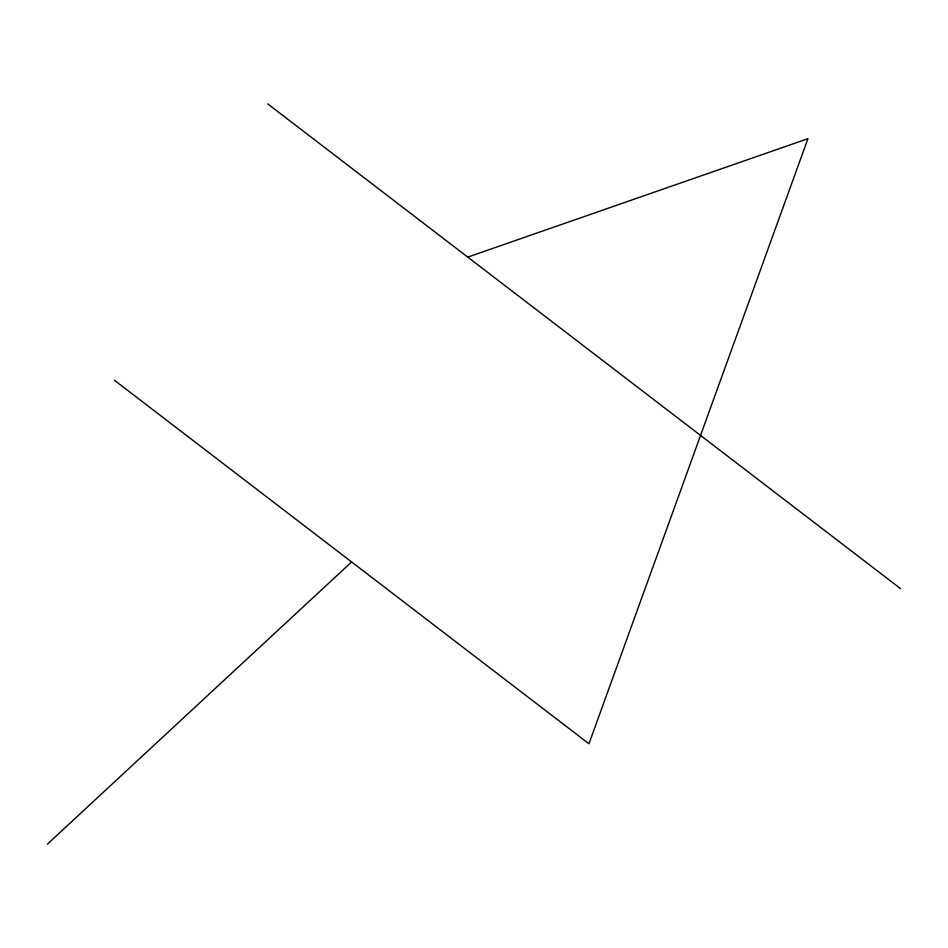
<?xml version="1.0" encoding="UTF-8"?>
<svg xmlns="http://www.w3.org/2000/svg" width="948" height="948" viewBox="0 0 948 948"><rect width="100%" height="100%" fill="white"/><g stroke="black" fill="none" stroke-linecap="round" stroke-linejoin="round"><path stroke-width="1.42" d="M47.4 844.135L351.625 561.951M467.755 257.109L807.945 138.681L588.957 743.765L114.281 380.148M267.703 103.865L900.6 588.672"/></g></svg>
